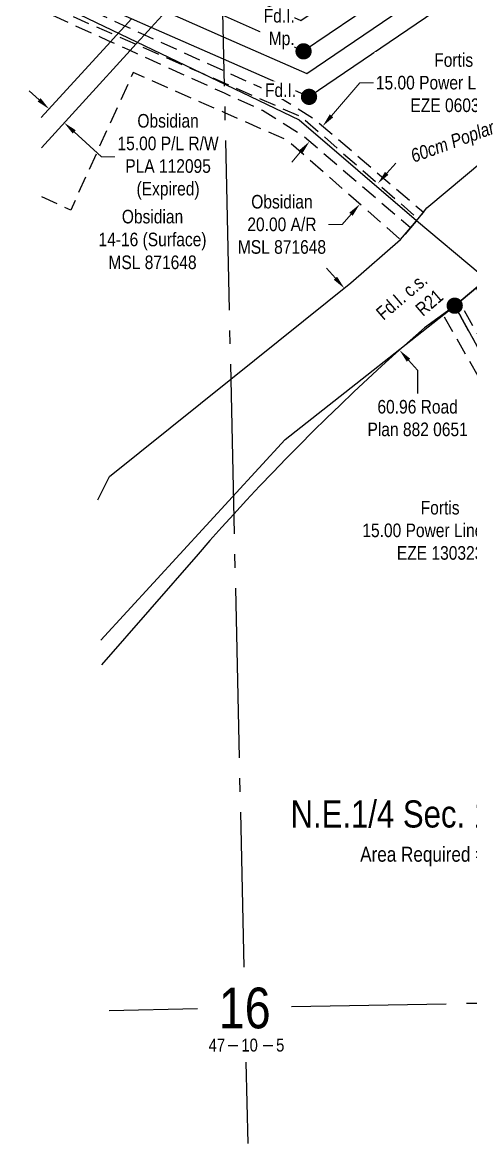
# Model space of a CAD drawing. Extents: x 606847 to 616975, y 5877213 to 5883625.
# Drawn here: x 606847 to 607177, y 5879404 to 5880230 of the extents above; entities that cross this region are included whole.
import ezdxf
from ezdxf.enums import TextEntityAlignment as Align

# ---------------------------------------------------------------- set-up
doc = ezdxf.new("R2010")
doc.units = 0
doc.header["$LTSCALE"] = 5
doc.header["$PDMODE"] = 34
doc.header["$PDSIZE"] = 0.03
for name, pattern in [('foc-ACCESSROAD', [3.75, 2.5, -1.25]), ('foc-FLOWLINE', [3.75, 2.5, -1.25]), ('foc-QUARTERLINE', [33, 25, -3, 2, -3])]:
    doc.linetypes.add(name, pattern=pattern)
doc.layers.get('Defpoints').update_dxf_attribs({"color": 9})
for name, color, linetype in [('10', 1, 'Continuous'), ('9', 3, 'Continuous'), ('AS-POWER', 104, 'foc-POWER'), ('AS-TELUS', 224, 'foc-TEL'), ('C-AR', 13, 'foc-ACCESSROAD'), ('C-RW', 13, 'Continuous'), ('C-SYMBOL', 7, 'Continuous'), ('C-WS', 13, 'foc-ACCESSROAD'), ('F-EZE', 190, 'foc-FLOWLINE'), ('F-RW', 190, 'Continuous'), ('L-AREAREQUIRED', 7, 'Continuous'), ('L-MON', 1, 'Continuous'), ('L-QSEC', 8, 'foc-QUARTERLINE'), ('L-SECLBL', 7, 'Continuous'), ('L-TITLEDB', 4, 'Continuous'), ('L-TITLEDB-T', 4, 'Continuous'), ('T-BUSH-T', 110, 'Continuous')]:
    doc.layers.add(name, color=color, linetype=linetype)
for name, color, linetype, lineweight in [('C-AR-T', 13, 'Continuous', 9), ('C-RW-T', 13, 'Continuous', 9), ('C-WS-T', 13, 'Continuous', 9), ('F-EZE-T', 190, 'Continuous', 9)]:
    doc.layers.add(name, color=color, linetype=linetype, lineweight=lineweight)
doc.styles.add('100L', font='ARIALN.TTF', dxfattribs={"height": 11})
doc.styles.add('175L', font='ARIALN.TTF', dxfattribs={"height": 20})
doc.styles.add('80CG', font='ARIALN.TTF', dxfattribs={"height": 10})
doc.styles.add('80L', font='ARIALN.TTF', dxfattribs={"height": 10})
doc.styles.add('foc-LtypeFont', font='ARIALN.TTF', dxfattribs={"height": 7.35})
doc.styles.add('SIMPLEX', font='ARIALN.TTF')
doc.linetypes.add('foc-POWER', pattern='A,6,-1,["P",foc-LtypeFont,S=0.2,R=0,X=-0.625,Y=-0.75],-1.24,4', length=12.24)
doc.linetypes.add('foc-TEL', pattern='A,2,-1,["T",foc-LtypeFont,S=0.2,R=0,X=-0.425,Y=-0.75],-1.24,8', length=12.24)
doc.linetypes.add('foc-TEL-NOLINE', pattern='A,0,-2,["T",foc-LtypeFont,S=0.2,R=0,X=-0.425,Y=-0.75],-10.24', length=12.24)
doc.dimstyles.new('Compass 5 000', dxfattribs={"dimscale": 5, "dimtxt": 9, "dimasz": 2, "dimexe": 0.2, "dimexo": 0.0625, "dimgap": 0.5, "dimtad": 0, "dimtih": 1, "dimtoh": 1, "dimzin": 0, "dimdsep": 46, "dimtxsty": '80CG', "dimcen": 0.1, "dimse1": 1, "dimse2": 1, "dimclrd": 256, "dimclrt": 256, "dimaunit": 1, "dimadec": 4, "dimazin": 0, "dimtfac": 0.06, "dimtofl": 0, "dimtmove": 0, "dimatfit": 1, "dimfxl": 0.2, "dimtolj": 1, "dimtzin": 0, "dimlwd": -1, "dimarcsym": 0})

# ---------------------------------------------------------------- blocks, each defined once
blk = doc.blocks.new('L-SECLBL')
at = {"layer": '9', "color": 7}
for p, q in [((-5.08, -27.83), (-12.29, -27.83)), ((20.7, -27.83), (13.5, -27.83))]:
    blk.add_line(p, q, dxfattribs=at)
at = {"layer": '10', "color": 2, "style": 'SIMPLEX'}
blk.add_attdef('SEC', text='', height=30, dxfattribs=at).set_placement((0, 0), align=Align.MIDDLE)
at = {"layer": '10', "color": 5, "style": '80L'}
blk.add_attdef('TWP', text='', height=9.5, dxfattribs=at).set_placement((-14.43, -27.37), align=Align.MIDDLE_RIGHT)
blk.add_attdef('RGE', text='', height=9.5, dxfattribs=at).set_placement((3.62, -27.37), align=Align.MIDDLE_CENTER)
blk.add_attdef('MER', text='', height=9.5, dxfattribs=at).set_placement((23.17, -27.37), align=Align.MIDDLE_LEFT)
blk = doc.blocks.new('*D421')
at = {"layer": 'Defpoints', "color": 0, "transparency": 16777216}
for p in [(607058.33, 5880142.6), (607100.83, 5880126), (607091.08, 5880114.6)]:
    blk.add_point(p, dxfattribs=at)
at = {"layer": 'F-EZE-T', "transparency": 16777216}
for p, q in [((607074.57, 5880161.6), (607095.4, 5880185.97)), ((607095.4, 5880185.97), (607105.4, 5880185.97)), ((607051.83, 5880135), (607045.34, 5880127.39))]:
    blk.add_line(p, q, dxfattribs=at)
for points in [[(607073.3, 5880162.68), (607075.84, 5880160.51), (607068.07, 5880154)], [(607050.57, 5880136.08), (607053.1, 5880133.91), (607058.33, 5880142.6)]]:
    blk.add_solid(points, dxfattribs=at)
at = {"layer": 'F-EZE-T', "transparency": 16777216, "insert": (607164.54, 5880185.97), "char_height": 10, "attachment_point": 5, "style": '80CG', "bg_fill": 3, "box_fill_scale": 1.1, "bg_fill_color": 256, "bg_fill_true_color": 13158600, "bg_fill_transparency": 0}
blk.add_mtext('\\A1;Fortis\\P15.00 Power Line R/W\\PEZE 060309', dxfattribs=at)
blk = doc.blocks.new('*D423')
at = {"layer": 'Defpoints', "color": 0, "transparency": 16777216}
for p in [(607241.1, 5879865.92), (607266.28, 5879851.86), (607253.21, 5879844.48)]:
    blk.add_point(p, dxfattribs=at)
at = {"layer": 'F-EZE-T', "transparency": 16777216}
for p, q in [((607262.87, 5879878.22), (607271.58, 5879883.14)), ((607223.69, 5879856.09), (607213.69, 5879856.09)), ((607232.39, 5879861.01), (607223.69, 5879856.09))]:
    blk.add_line(p, q, dxfattribs=at)
for points in [[(607262.05, 5879879.67), (607263.69, 5879876.77), (607254.17, 5879873.3)], [(607231.57, 5879862.46), (607233.21, 5879859.55), (607241.1, 5879865.92)]]:
    blk.add_solid(points, dxfattribs=at)
at = {"layer": 'F-EZE-T', "transparency": 16777216, "insert": (607154.55, 5879856.09), "char_height": 10, "attachment_point": 5, "style": '80CG'}
blk.add_mtext('\\A1;Fortis\\P15.00 Power Line R/W\\PEZE 130323', dxfattribs=at)
blk = doc.blocks.new('*D444')
at = {"layer": 'C-AR-T', "transparency": 16777216}
for p, q in [((607115.24, 5880119.21), (607121.82, 5880126.74)), ((607088.92, 5880089.08), (607082.34, 5880081.55)), ((607082.34, 5880081.55), (607072.34, 5880081.55))]:
    blk.add_line(p, q, dxfattribs=at)
for points in [[(607113.98, 5880120.3), (607116.49, 5880118.11), (607108.66, 5880111.68)], [(607087.67, 5880090.18), (607090.18, 5880087.99), (607095.5, 5880096.62)]]:
    blk.add_solid(points, dxfattribs=at)
at = {"layer": 'Defpoints', "color": 0, "transparency": 16777216}
for p in [(607072.42, 5880143.34), (607059.26, 5880128.28), (607108.66, 5880111.68)]:
    blk.add_point(p, dxfattribs=at)
at = {"layer": 'C-AR-T', "transparency": 16777216, "insert": (607038.04, 5880081.55), "char_height": 10, "attachment_point": 5, "style": '80CG', "bg_fill": 3, "box_fill_scale": 1.1, "bg_fill_color": 256, "bg_fill_true_color": 13158600, "bg_fill_transparency": 0}
blk.add_mtext('\\A1;Obsidian\\P20.00 A/R\\PMSL 871648', dxfattribs=at)
blk = doc.blocks.new('*D503')
at = {"layer": 'C-RW-T', "transparency": 16777216}
for p, q in [((606859.19, 5880173.35), (606851.81, 5880180.1)), ((606885.03, 5880149.74), (606905.08, 5880131.41)), ((606905.08, 5880131.41), (606915.08, 5880131.41))]:
    blk.add_line(p, q, dxfattribs=at)
for points in [[(606860.32, 5880174.58), (606858.07, 5880172.12), (606866.57, 5880166.61)], [(606886.16, 5880150.97), (606883.91, 5880148.51), (606877.65, 5880156.48)]]:
    blk.add_solid(points, dxfattribs=at)
at = {"layer": 'Defpoints', "color": 0, "transparency": 16777216}
for p in [(606882.06, 5880183.55), (606893.14, 5880173.43), (606877.65, 5880156.48)]:
    blk.add_point(p, dxfattribs=at)
at = {"layer": 'C-RW-T', "transparency": 16777216, "insert": (606954.17, 5880131.41), "char_height": 10, "attachment_point": 5, "style": '80CG'}
blk.add_mtext('\\A1;Obsidian\\P15.00 P/L R/W\\PPLA 112095\\P(Expired)', dxfattribs=at)
blk = doc.blocks.new('fdia')
at = {"color": 255, "const_width": 1}
blk.add_lwpolyline([(-0.5, 0, 1), (0.5, 0, 1)], format="xyb", close=True, dxfattribs=at)
blk = doc.blocks.new('Fdiaa')
blk.add_blockref('fdia', (0, 0))
blk = doc.blocks.new('fdib')
at = {"color": 1, "const_width": 1.6}
blk.add_lwpolyline([(-0.4, 0, 1), (0.4, 0, 1)], format="xyb", close=True, dxfattribs=at)
at = {"color": 1}
blk.add_circle((0, 0), 0.8, dxfattribs=at)
blk = doc.blocks.new('Fdibb')
blk.add_blockref('fdib', (0, 0))
blk = doc.blocks.new('fdicc')
for name in ['Fdibb', 'Fdiaa']:
    blk.add_blockref(name, (0, 0))
blk = doc.blocks.new('FDI')
blk.add_blockref('fdicc', (0, 0))

msp = doc.modelspace()

# ---------------------------------------------------------------- linework, layer by layer
at = {"layer": 'AS-POWER', "flags": 128}
for points in [[(606904.617, 5879775.336), (607040.447, 5879923.103), (607165.3, 5880021.674), (607339.911, 5880168.348), (607514.066, 5880315.083), (607794.52, 5880553.429), (607892.659, 5880635.903)], [(606846.898, 5880256.576), (607050.83, 5880158.528), (607137.267, 5880084.553), (607183.956, 5880045.155)], [(607164.82, 5880021.555), (607169.642, 5880014.013), (607325.028, 5879731.392), (607416.954, 5879540.922), (607499.137, 5879459.221)]]:
    msp.add_lwpolyline(points, dxfattribs=at)
at = {"layer": 'AS-TELUS', "linetype": 'foc-TEL-NOLINE', "flags": 128}
msp.add_lwpolyline([(606902.327, 5879878.557), (606911.099, 5879895.697), (607000.336, 5879967.508), (607088.674, 5880038.597), (607125.447, 5880070.383), (607132.679, 5880079.051), (607138.295, 5880085.785), (607142.284, 5880090.567), (607144.872, 5880093.669), (607213.832, 5880151.394), (607279.911, 5880202.535), (607338.436, 5880254.873), (607400.705, 5880313.535), (607405.366, 5880317.459), (607449.233, 5880354.485), (607483.786, 5880371.728), (607577.657, 5880450.671), (607605.361, 5880479.136), (607615.393, 5880489.443), (607616.59, 5880490.674), (607629.699, 5880504.144), (607638.23, 5880512.909), (607693.93, 5880560.975), (607755.301, 5880600.064), (607792.204, 5880657.061)], dxfattribs=at)
at = {"layer": 'C-AR', "flags": 128}
msp.add_lwpolyline([(607499.136, 5879459.221), (607444.344, 5879513.691), (607416.954, 5879540.922), (607325.028, 5879731.392), (607313.681, 5879752.031), (607308.28, 5879761.855), (607249.608, 5879868.57), (607189.407, 5879978.064), (607165.3, 5880021.674), (607181.011, 5880034.871), (607320.917, 5879780.402), (607326.318, 5879770.579), (607342.819, 5879740.568), (607405.348, 5879611.009), (607433.489, 5879552.7), (607472.117, 5879514.3), (607527.621, 5879459.121)], dxfattribs=at)
at = {"layer": 'C-RW'}
for points in [[(606952.535, 5880238.417), (606941.834, 5880226.709), (606936.89, 5880221.299), (606930.542, 5880214.354), (606926.252, 5880209.66), (606860.836, 5880138.088)], [(606860.788, 5880160.279), (606911.884, 5880216.177), (606916.04, 5880220.724), (606922.523, 5880227.816), (606927.343, 5880233.089)]]:
    msp.add_lwpolyline(points, dxfattribs=at)
at = {"layer": 'C-WS', "flags": 128}
msp.add_lwpolyline([(606849.872, 5880249.807), (606914.396, 5880221.447), (606930.544, 5880214.35), (606995.492, 5880185.805), (607052.481, 5880160.759), (607138.295, 5880085.785), (607132.679, 5880079.051), (607125.447, 5880070.383), (607041.636, 5880143.694), (606995.982, 5880163.759), (606928.418, 5880193.454), (606882.48, 5880092.175), (606860.913, 5880101.958)], dxfattribs=at)
at = {"layer": 'F-EZE', "flags": 128}
for points in [[(606849.883, 5880267.191), (606861.205, 5880255.642), (606921.025, 5880228.496), (606936.891, 5880221.296), (606995.293, 5880194.794), (607030.897, 5880178.637), (607061.797, 5880159.36), (607142.284, 5880090.567), (607138.295, 5880085.785), (607132.679, 5880079.051), (607052.908, 5880147.232), (607023.801, 5880165.392), (606995.662, 5880178.161), (606926.254, 5880209.657), (606910.171, 5880216.954), (606849.517, 5880244.479)], [(607489.279, 5879459.255), (607434.404, 5879513.473), (607409.722, 5879537.868), (607308.227, 5879744.027), (607303.154, 5879754.332), (607296.458, 5879767.933), (607156.699, 5880015.331), (607168.693, 5880024.524), (607309.73, 5879774.943), (607312.862, 5879768.581), (607317.935, 5879758.275), (607422.065, 5879546.763), (607455.288, 5879513.931), (607510.701, 5879459.18)]]:
    msp.add_lwpolyline(points, dxfattribs=at)
at = {"layer": 'F-RW'}
for points in [[(606852.243, 5880285.329), (606854.687, 5880281.468), (606938.041, 5880244.793), (606952.535, 5880238.417), (606994.737, 5880219.848), (607056.49, 5880192.678), (607258.027, 5880329.806), (607258.943, 5880329.632), (607268.749, 5880317.572), (607271.166, 5880314.514), (607278.245, 5880305.918), (607327.567, 5880245.157), (607316.43, 5880235.189), (607267.112, 5880295.824), (607257.664, 5880307.495), (607255.572, 5880310), (607057.999, 5880175.569), (606995.106, 5880203.257), (606941.834, 5880226.709), (606927.343, 5880233.089), (606849.883, 5880267.191)], [(606854.501, 5880319.175), (606860.962, 5880308.968), (606863.12, 5880305.555), (606868.357, 5880297.285), (606933.17, 5880268.869), (606943.804, 5880280.502), (606962.86, 5880271.946), (606977.269, 5880265.476), (606993.891, 5880258.012), (607051.983, 5880231.927), (607171.235, 5880313.067), (607265.356, 5880191.271), (607249.546, 5880179.035), (607183.93, 5880264.758), (607175.516, 5880275.627), (607174.728, 5880276.643), (607167.311, 5880286.217), (607053.972, 5880209.1), (606994.382, 5880235.857), (606963.053, 5880249.924), (606948.645, 5880256.394), (606938.041, 5880244.793), (606854.687, 5880281.468), (606852.243, 5880285.329)]]:
    msp.add_lwpolyline(points, dxfattribs=at)
at = {"layer": 'L-QSEC', "flags": 128}
for points in [[(606992.772, 5880308.412), (607009.95, 5879534.193)], [(607818.782, 5879519.581), (607045.125, 5879504.967)], [(606975.888, 5879503.452), (606910.681, 5879502.024)], [(607011.502, 5879464.24), (607012.833, 5879404.278)]]:
    msp.add_lwpolyline(points, dxfattribs=at)
at = {"layer": 'L-TITLEDB', "flags": 128}
for points in [[(607468.955, 5880276.746), (607339.911, 5880168.348), (607165.3, 5880021.674), (607143.08, 5880005.287), (607132.527, 5879996.036), (607122.05, 5879986.7), (607111.651, 5879977.276), (607101.329, 5879967.768), (607091.086, 5879958.175), (607080.922, 5879948.499), (607070.838, 5879938.74), (607060.834, 5879928.897), (607050.911, 5879918.974), (607041.071, 5879908.968), (607031.313, 5879898.883), (607021.638, 5879888.718), (607012.047, 5879878.472), (607002.541, 5879868.149), (606993.699, 5879858.394), (606984.934, 5879848.57), (606976.245, 5879838.678), (606905.024, 5879756.984)], [(606902.327, 5879878.557), (606911.099, 5879895.697), (607000.336, 5879967.508), (607088.674, 5880038.597), (607125.447, 5880070.383), (607132.679, 5880079.051), (607138.295, 5880085.785), (607142.284, 5880090.567), (607144.872, 5880093.669), (607213.832, 5880151.394), (607265.356, 5880191.271), (607279.911, 5880202.535), (607338.436, 5880254.873)]]:
    msp.add_lwpolyline(points, dxfattribs=at)
at = {"layer": 'L-TITLEDB-T'}
for p, q in [((607131.256, 5879981.515), (607137.907, 5879974.052)), ((607137.907, 5879974.052), (607137.813, 5879956.997))]:
    msp.add_line(p, q, dxfattribs=at)
msp.add_solid([(607132.5, 5879982.623), (607130.012, 5879980.406), (607124.606, 5879988.977)], dxfattribs=at)

# ---------------------------------------------------------------- block references
at = {"layer": 'L-SECLBL', "xscale": 0.9995840000000001, "yscale": 0.9995840000000001, "zscale": 0.9995840000000001}
msp.add_blockref('L-SECLBL', (607010.615, 5879504.212), dxfattribs=at).add_auto_attribs({'SEC': '16', 'TWP': '47', 'RGE': '10', 'MER': '5'})

# ---------------------------------------------------------------- texts
at = {"layer": 'C-SYMBOL', "color": 3, "style": '175L'}
msp.add_text('N.E.1/4 Sec. 16-47-10-W.5M.', height=19.99163, dxfattribs=at).set_placement((607194.59, 5879631.162), align=Align.BOTTOM_CENTER)
at = {"layer": 'L-AREAREQUIRED', "color": 5, "style": '100L'}
msp.add_text('Area Required = 1.053 ha  2.60 Ac.', height=10.9954, dxfattribs=at).set_placement((607194.59, 5879608.672), align=Align.BOTTOM_CENTER)

# ---------------------------------------------------------------- dimensions: what is measured, and where the dimension line sits
at = {"layer": 'C-RW-T'}
dim = msp.add_linear_dim(base=(606877.65, 5880156.484), p1=(606882.061, 5880183.552), p2=(606893.137, 5880173.428), angle=317.572641, text='Obsidian\\P15.00 P/L R/W\\PPLA 112095\\P(Expired)', dimstyle='Compass 5 000', dxfattribs=at)
dim.commit()
dim.dimension.update_dxf_attribs({"geometry": '*D503', "text_midpoint": (606954.167, 5880131.413), "dimtype": 161})
at = {"layer": 'F-EZE-T'}
dim = msp.add_linear_dim(base=(607241.101, 5879865.924), p1=(607266.277, 5879851.865), p2=(607253.213, 5879844.485), angle=209.46285, text='Fortis\\P15.00 Power Line R/W\\PEZE 130323', dimstyle='Compass 5 000', dxfattribs=at)
dim.commit()
dim.dimension.update_dxf_attribs({"geometry": '*D423', "text_midpoint": (607154.547, 5879856.087), "dimtype": 161})

# ---------------------------------------------------------------- next in the draw order: texts
at = {"layer": 'C-WS-T', "insert": (606942.709, 5880092.317), "char_height": 9.99584, "width": 78.96209, "attachment_point": 2, "line_spacing_factor": 1.010437, "style": '80CG', "bg_fill": 3, "box_fill_scale": 1.15, "bg_fill_color": 256, "bg_fill_true_color": 256, "bg_fill_transparency": 0}
msp.add_mtext('Obsidian\\P14-16 (Surface)\\PMSL 871648', dxfattribs=at)
at = {"layer": 'L-TITLEDB-T', "insert": (607137.985, 5879938.806), "char_height": 9.99584, "attachment_point": 5, "style": '80CG', "bg_fill": 3, "box_fill_scale": 1.1, "bg_fill_color": 256, "bg_fill_true_color": 13158600, "bg_fill_transparency": 0}
msp.add_mtext('\\A1;60.96 Road\\PPlan 882 0651', dxfattribs=at)

# ---------------------------------------------------------------- next in the draw order: dimensions: what is measured, and where the dimension line sits
at = {"layer": 'C-AR-T'}
dim = msp.add_linear_dim(base=(607108.66, 5880111.677), p1=(607059.258, 5880128.28), p2=(607072.417, 5880143.341), angle=48.856893, text='Obsidian\\P20.00 A/R\\PMSL 871648', dimstyle='Compass 5 000', override={"dimtfill": 1}, dxfattribs=at)
dim.commit()
dim.dimension.update_dxf_attribs({"geometry": '*D444', "text_midpoint": (607038.045, 5880081.554), "dimtype": 161})

# ---------------------------------------------------------------- next in the draw order: linework, layer by layer
at = {"layer": 'L-TITLEDB-T'}
msp.add_line((607077.406, 5880041.938), (607070.755, 5880049.4), dxfattribs=at)
msp.add_solid([(607078.65, 5880043.046), (607076.162, 5880040.829), (607084.056, 5880034.476)], dxfattribs=at)

# ---------------------------------------------------------------- next in the draw order: texts
at = {"layer": 'L-MON', "insert": (607105.468, 5880017.358), "char_height": 9.99182, "attachment_point": 1, "rotation": 40.464521, "style": '80L', "bg_fill": 3, "box_fill_scale": 1.1, "bg_fill_color": 256, "bg_fill_transparency": 0}
msp.add_mtext_dynamic_manual_height_columns('\\pi1.0789;Fd.I. c.s.\\P\\pi25.05;R21', width=43.04324, gutter_width=50, heights=[0], dxfattribs=at)

# ---------------------------------------------------------------- next in the draw order: dimensions: what is measured, and where the dimension line sits
at = {"layer": 'F-EZE-T'}
dim = msp.add_linear_dim(base=(607058.331, 5880142.597), p1=(607100.827, 5880126.002), p2=(607091.084, 5880114.603), angle=229.479281, text='Fortis\\P15.00 Power Line R/W\\PEZE 060309', dimstyle='Compass 5 000', override={"dimtfill": 1}, dxfattribs=at)
dim.commit()
dim.dimension.update_dxf_attribs({"geometry": '*D421', "text_midpoint": (607164.54, 5880185.967), "dimtype": 161})

# ---------------------------------------------------------------- next in the draw order: block references
at = {"layer": 'L-MON', "xscale": 4.99790845, "yscale": 4.99790845, "zscale": 4.99790845}
msp.add_blockref('FDI', (607165.3, 5880021.674), dxfattribs=at)

# ---------------------------------------------------------------- next in the draw order: texts
at = {"layer": 'L-MON', "char_height": 9.99182, "attachment_point": 1, "style": '80L', "bg_fill": 3, "box_fill_scale": 1.15, "bg_fill_color": 256, "bg_fill_true_color": 256, "bg_fill_transparency": 0}
for s, insert in [('\\pi1.0609;Fd.I.\\P\\pi4.7755;Mp.', (607023.537, 5880240.305)), ('\\pi1.0609;Fd.I.', (607024.492, 5880185.491))]:
    msp.add_mtext_dynamic_manual_height_columns(s, width=22.02604, gutter_width=50, heights=[0], dxfattribs=dict(at, insert=insert))
at = {"layer": 'T-BUSH-T', "insert": (607128.655, 5880135.229), "char_height": 10, "attachment_point": 1, "rotation": 20, "style": '80L'}
msp.add_mtext_dynamic_manual_height_columns('\\pi0.064352;{\\fArial Narrow|b0|i1|c0|p34; 60cm Poplar}', width=68.6212, gutter_width=47.5, heights=[0], dxfattribs=at)

# ---------------------------------------------------------------- next in the draw order: block references
at = {"layer": 'L-MON', "xscale": 4.99790845, "yscale": 4.99790845, "zscale": 4.99790845}
for p in [(607053.972, 5880209.1), (607057.999, 5880175.569)]:
    msp.add_blockref('FDI', p, dxfattribs=at)

doc.saveas('drawing.dxf')
